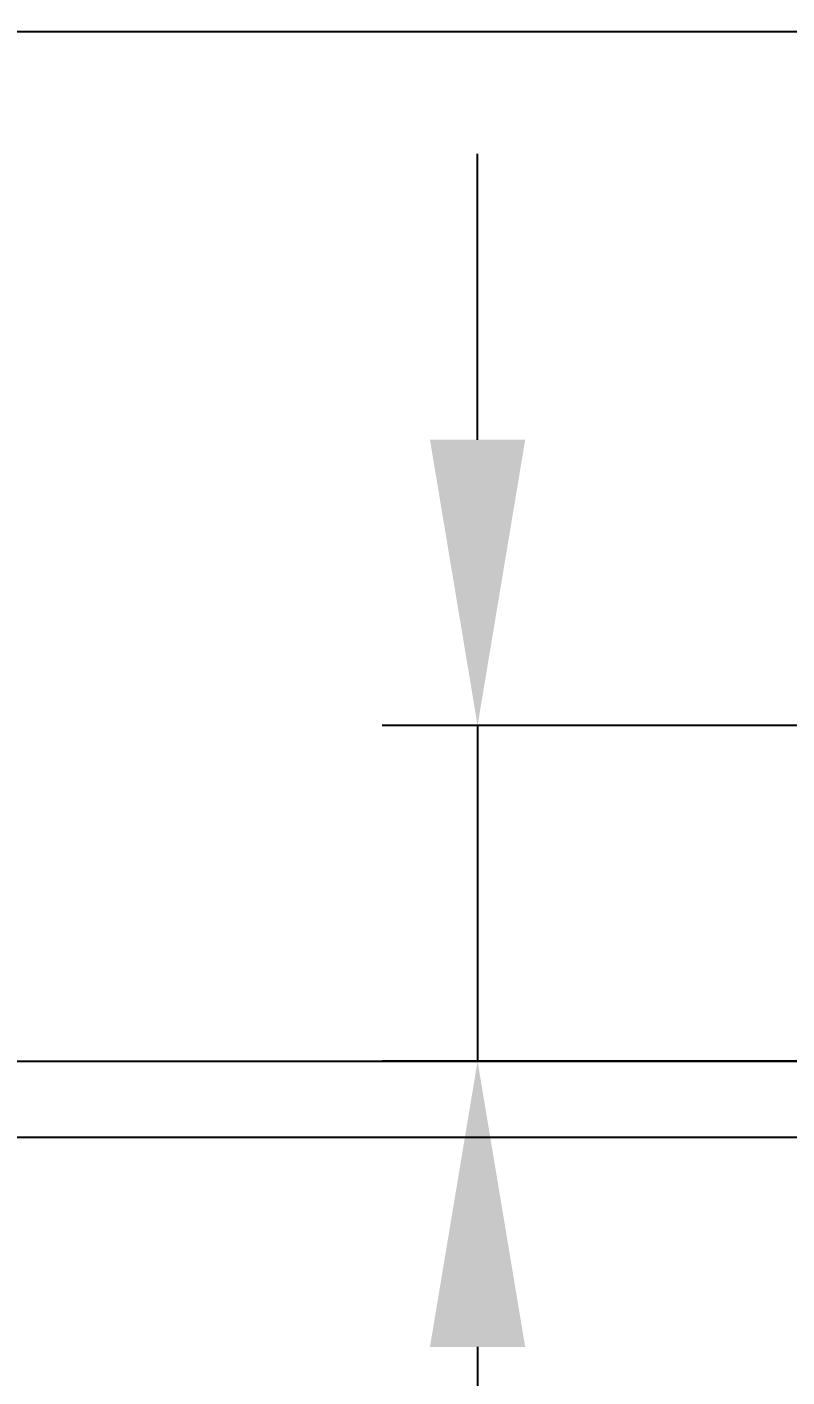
# Model space of a CAD drawing. Extents: x 0 to 210250, y -124674 to 148500.
# Drawn here: x 172477 to 174471, y -121132 to -117590 of the extents above; entities that cross this region are included whole.
import ezdxf

# ---------------------------------------------------------------- set-up
doc = ezdxf.new("R2010")
doc.units = 0
doc.header["$LTSCALE"] = 400
doc.header["$PDSIZE"] = 2
doc.linetypes.add('HIDDEN', pattern=[9.525, 6.35, -3.175])
doc.layers.get('0').update_dxf_attribs({"linetype": 'CONTINUOUS'})
doc.layers.get('DEFPOINTS').update_dxf_attribs({"linetype": 'CONTINUOUS'})
for name, color, linetype in [('C1', 1, 'CONTINUOUS'), ('DIM', 2, 'CONTINUOUS'), ('WALL', 2, 'CONTINUOUS')]:
    doc.layers.add(name, color=color, linetype=linetype)
doc.styles.add('ROMANS', font='romans.shx', dxfattribs={"width": 0.8})
doc.styles.get("Standard").update_dxf_attribs({"font": 'ISOCP.SHX', "bigfont": 'CHINESET.SHX'})
doc.dimstyles.new('AM_ISO', dxfattribs={"dimscale": 300, "dimtxt": 3.5, "dimasz": 3.5, "dimexe": 1, "dimexo": 1, "dimgap": 1.5, "dimtad": 1, "dimdsep": 46, "dimtxsty": 'Standard', "dimcen": 0, "dimclrd": 256, "dimclre": 256, "dimclrt": 256, "dimadec": 0, "dimazin": 2, "dimtp": 0.1, "dimtm": 0.1, "dimtfac": 0.71, "dimtmove": 0, "dimatfit": 3, "dimfxl": 0, "dimlwd": -1, "dimlwe": -1, "dimarcsym": 0})

# ---------------------------------------------------------------- blocks, each defined once
blk = doc.blocks.new('A$C59AC08B8')
at = {"layer": 'C1', "linetype": 'Continuous'}
blk.add_line((2317.27, 571.86), (2317.27, -1865.65), dxfattribs=at)
at = {"layer": 'WALL', "linetype": 'HIDDEN'}
blk.add_line((2337.27, 572.45), (2337.27, -1626.08), dxfattribs=at)
blk = doc.blocks.new('*D225')
at = {"layer": 'DEFPOINTS', "color": 0, "transparency": 16777216}
for p in [(180416.6, -117603.3), (170539.6, -120303.3), (172041.3, -120303.3)]:
    blk.add_point(p, dxfattribs=at)
at = {"layer": 'DIM', "linetype": 'ByBlock', "transparency": 16777216}
for p, q in [((180116.6, -117603.3), (170239.6, -117603.3)), ((170539.6, -118503.3), (170539.6, -119403.3)), ((171741.3, -120303.3), (170239.6, -120303.3))]:
    blk.add_line(p, q, dxfattribs=at)
at = {"layer": 'DIM', "transparency": 16777216}
for points in [[(170389.6, -118503.3), (170689.6, -118503.3), (170539.6, -117603.3)], [(170389.6, -119403.3), (170689.6, -119403.3), (170539.6, -120303.3)]]:
    blk.add_solid(points, dxfattribs=at)
at = {"layer": 'DIM', "transparency": 16777216, "insert": (169819.6, -118953.3), "char_height": 900, "attachment_point": 5, "rotation": 90, "style": 'ROMANS'}
blk.add_mtext('2700', dxfattribs=at)
blk = doc.blocks.new('*D228')
at = {"layer": 'DEFPOINTS', "color": 0, "transparency": 16777216}
for p in [(176926.6, -119423.3), (173659.3, -120303.3), (176926.6, -120303.3)]:
    blk.add_point(p, dxfattribs=at)
at = {"layer": 'DIM', "linetype": 'ByBlock', "transparency": 16777216}
for p, q in [((173659.3, -118673.3), (173659.3, -117923.3)), ((176676.6, -119423.3), (173409.3, -119423.3)), ((173659.3, -119423.3), (173659.3, -120303.3)), ((176676.6, -120303.3), (173409.3, -120303.3)), ((173659.3, -121053.3), (173659.3, -123796.2))]:
    blk.add_line(p, q, dxfattribs=at)
at = {"layer": 'DIM', "transparency": 16777216}
for points in [[(173534.3, -118673.3), (173784.3, -118673.3), (173659.3, -119423.3)], [(173534.3, -121053.3), (173784.3, -121053.3), (173659.3, -120303.3)]]:
    blk.add_solid(points, dxfattribs=at)
at = {"layer": 'DIM', "transparency": 16777216, "insert": (173059.3, -122799.8), "char_height": 750, "attachment_point": 5, "rotation": 90, "style": 'ROMANS'}
blk.add_mtext('880', dxfattribs=at)

msp = doc.modelspace()

# ---------------------------------------------------------------- block references
at = {"color": 0, "xscale": 10, "yscale": 10, "zscale": 10, "rotation": 90}
msp.add_blockref('A$C59AC08B8', (177765.854, -143675.994), dxfattribs=at)

# ---------------------------------------------------------------- dimensions: what is measured, and where the dimension line sits
at = {"layer": 'DIM'}
dim = msp.add_linear_dim(base=(170539.602, -120303.335), p1=(180416.643, -117603.335), p2=(172041.332, -120303.335), angle=90, dimstyle='AM_ISO', override={"dimtxt": 3, "dimasz": 3, "dimgap": 0.9, "dimtxsty": 'ROMANS', "dimfxl": 10}, dxfattribs=at)
dim.commit()
dim.dimension.update_dxf_attribs({"geometry": '*D225', "text_midpoint": (170539.602, -118953.335), "dimtype": 160})
dim = msp.add_linear_dim(base=(173659.324, -120303.335), p1=(176926.643, -119423.335), p2=(176926.643, -120303.335), angle=90, dimstyle='AM_ISO', override={"dimscale": 250, "dimtxt": 3, "dimasz": 3, "dimgap": 0.9, "dimtxsty": 'ROMANS', "dimfxl": 10}, dxfattribs=at)
dim.commit()
dim.dimension.update_dxf_attribs({"geometry": '*D228', "text_midpoint": (173059.324, -122799.764)})

doc.saveas('drawing.dxf')
